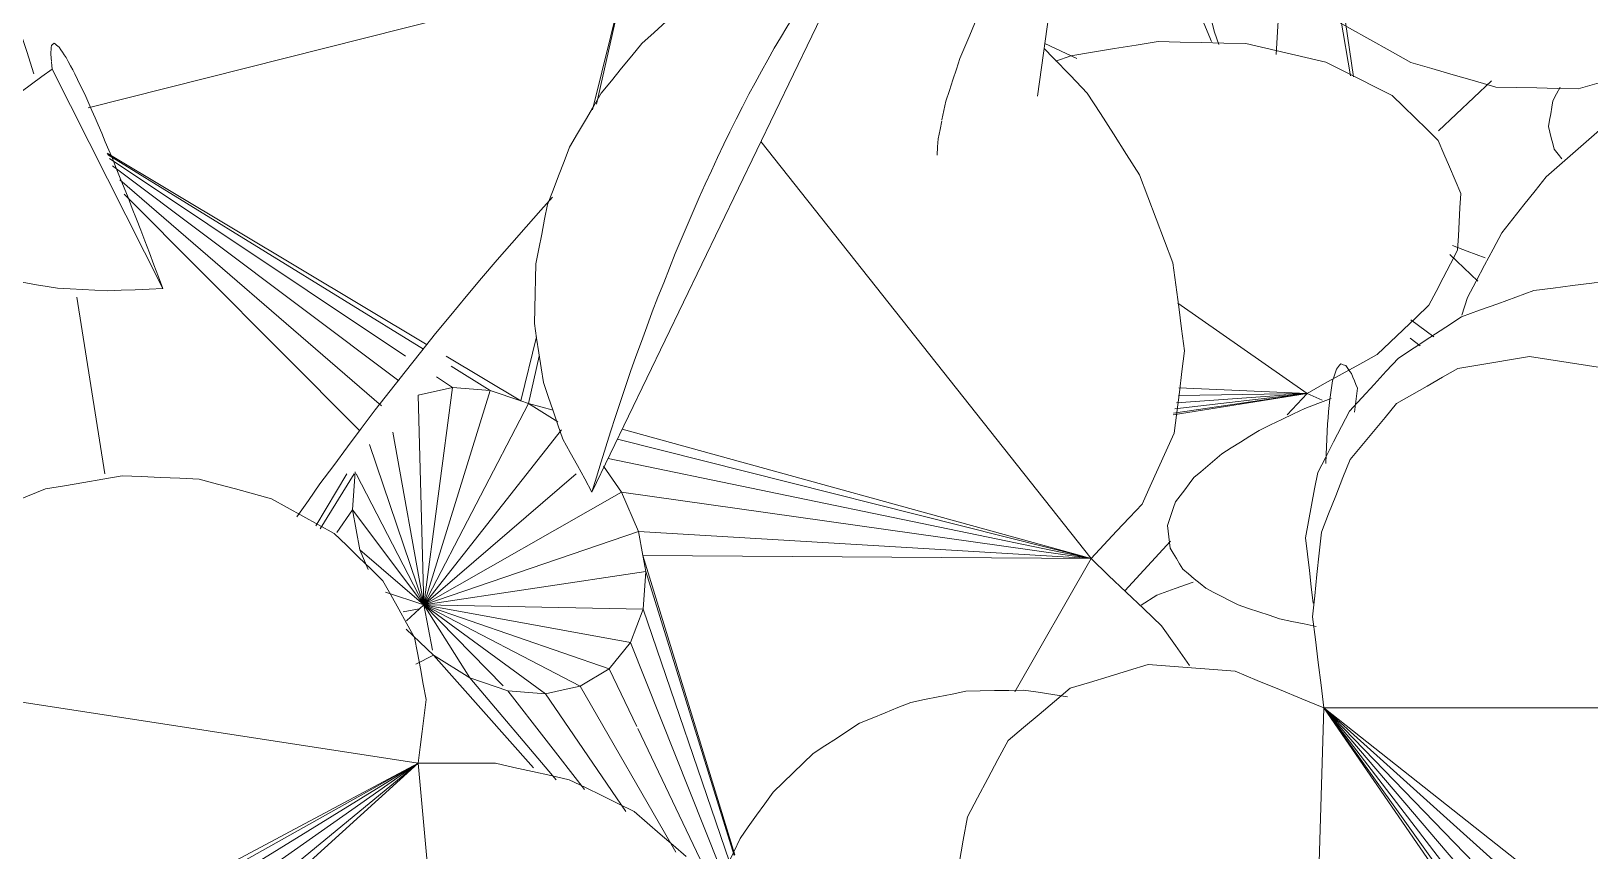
# Model space of a CAD drawing. Header units: metres. Extents: x -18.34 to -13.25, y -25.49 to -16.26.
# Drawn here: x -14.9916 to -14.8942, y -16.7014 to -16.6502 of the extents above; entities that cross this region are included whole.
import ezdxf

# ---------------------------------------------------------------- set-up
doc = ezdxf.new("R2010")
doc.units = ezdxf.units.M
doc.layers.add('Importações nas famílias', color=7, linetype='Continuous', lineweight=5)
doc.layers.add('Vegetação', color=7, linetype='Continuous', lineweight=5)

# ---------------------------------------------------------------- blocks, each defined once
blk = doc.blocks.new('Planta_pergolado_12200 - plantas pergolado_skp_Component_17-V1595-Pavimento 02 - Executivo')
at = {"layer": 'Importações nas famílias', "color": 9}
for p, q in [((0.165475, 0.149644), (0.164347, 0.148349)), ((0.164979, 0.15047), (0.165475, 0.149644)), ((0.165072, 0.141712), (0.165475, 0.149644)), ((0.165172, 0.141752), (0.165475, 0.149644)), ((0.165411, 0.141847), (0.165475, 0.149644)), ((0.165475, 0.149644), (0.17153, 0.14269)), ((0.166606, 0.142217), (0.165475, 0.149644)), ((0.166166, 0.142147), (0.165475, 0.149644)), ((0.165754, 0.141983), (0.165475, 0.149644)), ((0.157739, 0.140761), (0.155156, 0.137795)), ((0.186591, 0.138027), (0.186365, 0.13713))]:
    blk.add_line(p, q, dxfattribs=at)
at = {"layer": 'Importações nas famílias', "color": 9, "flags": 128}
for points in [[(0.172849, 0.159301), (0.173666, 0.159437), (0.174483, 0.159574), (0.1753, 0.15971), (0.176117, 0.159846)], [(0.176117, 0.159846), (0.176923, 0.159603), (0.17773, 0.15936), (0.178537, 0.159117), (0.179344, 0.158874)], [(0.169821, 0.157286), (0.170578, 0.15779), (0.171335, 0.158294), (0.172092, 0.158797), (0.172849, 0.159301)], [(0.179344, 0.158874), (0.180072, 0.158273), (0.1808, 0.157671), (0.181528, 0.15707), (0.182256, 0.156468)], [(0.167291, 0.153973), (0.167923, 0.154801), (0.168556, 0.155629), (0.169188, 0.156458), (0.169821, 0.157286)], [(0.182256, 0.156468), (0.182843, 0.15556), (0.18343, 0.154651), (0.184017, 0.153743), (0.184603, 0.152834)], [(0.165475, 0.149644), (0.165929, 0.150726), (0.166383, 0.151808), (0.166837, 0.152891), (0.167291, 0.153973)], [(0.184603, 0.152834), (0.184999, 0.151696), (0.185395, 0.150559), (0.18579, 0.149421), (0.186186, 0.148283)], [(0.186186, 0.148283), (0.186356, 0.147013), (0.186527, 0.145743), (0.186697, 0.144472), (0.186868, 0.143202)], [(0.186868, 0.143202), (0.186798, 0.141909), (0.186729, 0.140615), (0.18666, 0.139321), (0.186591, 0.138027)]]:
    blk.add_lwpolyline(points, dxfattribs=at)
blk = doc.blocks.new('Planta_pergolado_12200 - plantas pergolado_skp_Component_16-V1596-Pavimento 02 - Executivo')
blk.add_blockref('Planta_pergolado_12200 - plantas pergolado_skp_Component_17-V1595-Pavimento 02 - Executivo', (0, 0))
blk = doc.blocks.new('Planta_pergolado_12200 - plantas pergolado_skp_-V1602-Pavimento 02 - Executivo')
blk.add_blockref('Planta_pergolado_12200 - plantas pergolado_skp_Component_16-V1596-Pavimento 02 - Executivo', (0, 0))
blk = doc.blocks.new('Planta_pergolado_12200 - plantas pergolado_skp_-V1603-Pavimento 02 - Executivo')
at = {"rotation": 89.9999999999999}
blk.add_blockref('Planta_pergolado_12200 - plantas pergolado_skp_-V1602-Pavimento 02 - Executivo', (0.696245, 0.01573), dxfattribs=at)
blk = doc.blocks.new('Planta_pergolado_12200 - plantas pergolado_skp_Component_12-V1777-Pavimento 02 - Executivo')
at = {"layer": 'Importações nas famílias', "color": 9}
for p, q in [((0.103775, 0.081167), (0.103243, 0.081494)), ((0.103609, 0.081606), (0.104419, 0.081146)), ((0.103088, 0.077053), (0.10088, 0.080183))]:
    blk.add_line(p, q, dxfattribs=at)
at = {"layer": 'Importações nas famílias', "color": 9, "flags": 128}
for points in [[(0.106538, 0.079077), (0.105847, 0.0796), (0.105157, 0.080122), (0.104466, 0.080644), (0.103775, 0.081167)], [(0.104419, 0.081146), (0.105207, 0.080582), (0.105995, 0.080018), (0.106783, 0.079454), (0.107571, 0.07889)], [(0.108499, 0.077288), (0.107845, 0.077885), (0.107192, 0.078481), (0.106538, 0.079077)], [(0.107571, 0.07889), (0.108319, 0.078235), (0.108871, 0.07775)]]:
    blk.add_lwpolyline(points, dxfattribs=at)
blk = doc.blocks.new('Planta_pergolado_12200 - plantas pergolado_skp_Component_12-V1778-Pavimento 02 - Executivo')
at = {"layer": 'Importações nas famílias', "color": 9}
blk.add_line((0.114216, 0.078849), (0.108334, 0.088663), dxfattribs=at)
at = {"layer": 'Importações nas famílias', "color": 9, "flags": 128}
for points in [[(0.110707, 0.093122), (0.110484, 0.093433), (0.110262, 0.093743)], [(0.111093, 0.092364), (0.11091, 0.092722), (0.110707, 0.093122)], [(0.111522, 0.09152), (0.111318, 0.091921), (0.111114, 0.092321)], [(0.112256, 0.089575), (0.112072, 0.090061), (0.111889, 0.090547), (0.111706, 0.091034), (0.111522, 0.09152)], [(0.112898, 0.087308), (0.112738, 0.087875), (0.112577, 0.088441), (0.112416, 0.089008), (0.112256, 0.089575)], [(0.113443, 0.084745), (0.113307, 0.085386), (0.113171, 0.086027), (0.113035, 0.086667), (0.112898, 0.087308)], [(0.11809, 0.087487), (0.118394, 0.087096), (0.118697, 0.086706), (0.119, 0.086316), (0.119304, 0.085926)], [(0.119304, 0.085926), (0.11946, 0.085549), (0.119616, 0.085172), (0.119773, 0.084796), (0.119929, 0.084419)], [(0.113884, 0.081915), (0.113774, 0.082623), (0.113664, 0.08333), (0.113553, 0.084038), (0.113443, 0.084745)], [(0.119929, 0.084419), (0.119935, 0.084065), (0.11994, 0.08371), (0.119946, 0.083356), (0.119952, 0.083002)], [(0.119952, 0.083002), (0.119807, 0.082678), (0.119662, 0.082355), (0.119517, 0.082031), (0.119372, 0.081708)], [(0.114216, 0.078849), (0.114133, 0.079615), (0.11405, 0.080382), (0.113967, 0.081149), (0.113884, 0.081915)], [(0.119372, 0.081708), (0.119079, 0.081423), (0.118787, 0.081138), (0.118494, 0.080852), (0.118202, 0.080567)], [(0.118202, 0.080567), (0.117769, 0.080327), (0.117336, 0.080087), (0.116903, 0.079847), (0.11647, 0.079607)], [(0.11647, 0.079607), (0.115907, 0.079417), (0.115343, 0.079228), (0.11478, 0.079038), (0.114216, 0.078849)]]:
    blk.add_lwpolyline(points, dxfattribs=at)
blk = doc.blocks.new('Planta_pergolado_12200 - plantas pergolado_skp_Component_17-V1779-Pavimento 02 - Executivo')
at = {"layer": 'Importações nas famílias', "color": 9}
for p, q in [((0.115837, 0.12536), (0.116345, 0.125933)), ((0.120556, 0.087766), (0.120486, 0.086863)), ((0.120124, 0.08409), (0.120019, 0.083654))]:
    blk.add_line(p, q, dxfattribs=at)
at = {"layer": 'Importações nas famílias', "color": 9, "flags": 128}
for points in [[(0.122968, 0.125593), (0.123033, 0.124655), (0.123098, 0.123717)], [(0.123098, 0.123717), (0.123136, 0.122643), (0.123174, 0.12157), (0.123212, 0.120496), (0.12325, 0.119423)], [(0.12325, 0.119423), (0.123259, 0.118288), (0.123268, 0.117152), (0.123277, 0.116017), (0.123286, 0.114882)], [(0.123286, 0.114882), (0.123265, 0.113762), (0.123244, 0.112643), (0.123224, 0.111523), (0.123203, 0.110403)], [(0.123203, 0.110403), (0.123154, 0.109376), (0.123104, 0.108348), (0.123055, 0.10732), (0.123017, 0.106512)], [(0.120486, 0.086863), (0.120396, 0.08617), (0.120305, 0.085477), (0.120215, 0.084783), (0.120124, 0.08409)]]:
    blk.add_lwpolyline(points, dxfattribs=at)
blk = doc.blocks.new('Planta_pergolado_12200 - plantas pergolado_skp_Component_16-V1780-Pavimento 02 - Executivo')
for name in ['Planta_pergolado_12200 - plantas pergolado_skp_Component_17-V1779-Pavimento 02 - Executivo', 'Planta_pergolado_12200 - plantas pergolado_skp_Component_12-V1778-Pavimento 02 - Executivo', 'Planta_pergolado_12200 - plantas pergolado_skp_Component_12-V1777-Pavimento 02 - Executivo']:
    blk.add_blockref(name, (0, 0))
blk = doc.blocks.new('Planta_pergolado_12200 - plantas pergolado_skp_-V1797-Pavimento 02 - Executivo')
blk.add_blockref('Planta_pergolado_12200 - plantas pergolado_skp_Component_16-V1780-Pavimento 02 - Executivo', (0, 0))
blk = doc.blocks.new('Planta_pergolado_12200 - plantas pergolado_skp_-V1798-Pavimento 02 - Executivo')
at = {"xscale": 1.254472261797389, "yscale": 1.254472261797389, "zscale": 1.254472261797389, "rotation": 44.99999999999149}
blk.add_blockref('Planta_pergolado_12200 - plantas pergolado_skp_-V1797-Pavimento 02 - Executivo', (0.101937, -0.102346), dxfattribs=at)
blk = doc.blocks.new('Planta_pergolado_12200 - plantas pergolado_skp_-V1872-Pavimento 02 - Executivo')
at = {"rotation": 89.9999999999999}
blk.add_blockref('Planta_pergolado_12200 - plantas pergolado_skp_-V1798-Pavimento 02 - Executivo', (0.274037, 0.01573), dxfattribs=at)
blk = doc.blocks.new('Planta_pergolado_12200 - plantas pergolado_skp_Component_17-V1879-Pavimento 02 - Executivo')
at = {"layer": 'Importações nas famílias', "color": 9, "flags": 128}
for points in [[(-0.228309, -0.102847), (-0.228154, -0.104054), (-0.227999, -0.105261), (-0.227844, -0.106467), (-0.22769, -0.107674)], [(-0.22769, -0.107674), (-0.227277, -0.108808), (-0.226864, -0.109941), (-0.226452, -0.111075), (-0.226039, -0.112209)], [(-0.226039, -0.112209), (-0.225397, -0.113192), (-0.224754, -0.114175), (-0.224112, -0.115158), (-0.223469, -0.116141)], [(-0.223469, -0.116141), (-0.222641, -0.116907), (-0.221812, -0.117673), (-0.220984, -0.118439), (-0.220155, -0.119205)], [(-0.220155, -0.119205), (-0.219197, -0.119701), (-0.218239, -0.120197), (-0.217281, -0.120694), (-0.216323, -0.12119)], [(-0.216323, -0.12119), (-0.215301, -0.121383), (-0.214278, -0.121576), (-0.213256, -0.121769), (-0.212234, -0.121962)], [(-0.212234, -0.121962), (-0.211217, -0.121838), (-0.2102, -0.121714), (-0.209183, -0.121591), (-0.208166, -0.121467)]]:
    blk.add_lwpolyline(points, dxfattribs=at)
blk = doc.blocks.new('Planta_pergolado_12200 - plantas pergolado_skp_Component_16-V1880-Pavimento 02 - Executivo')
blk.add_blockref('Planta_pergolado_12200 - plantas pergolado_skp_Component_17-V1879-Pavimento 02 - Executivo', (0, 0))
blk = doc.blocks.new('Planta_pergolado_12200 - plantas pergolado_skp_Component_12-V1905-Pavimento 02 - Executivo')
at = {"layer": 'Importações nas famílias', "color": 9}
for p, q in [((-0.224787, -0.113923), (-0.225857, -0.11537)), ((-0.224237, -0.114794), (-0.224717, -0.115405))]:
    blk.add_line(p, q, dxfattribs=at)
blk = doc.blocks.new('Planta_pergolado_12200 - plantas pergolado_skp_Component_17-V1906-Pavimento 02 - Executivo')
at = {"layer": 'Importações nas famílias', "color": 9}
for p, q in [((-0.240789, -0.110329), (-0.237658, -0.113648)), ((-0.244645, -0.119738), (-0.2411, -0.119135)), ((-0.241038, -0.118959), (-0.244449, -0.119462)), ((-0.242183, -0.136255), (-0.243107, -0.138251))]:
    blk.add_line(p, q, dxfattribs=at)
at = {"layer": 'Importações nas famílias', "color": 9, "flags": 128}
blk.add_lwpolyline([(-0.230494, -0.112772), (-0.230147, -0.111841), (-0.229733, -0.110727)], dxfattribs=at)
blk = doc.blocks.new('Planta_pergolado_12200 - plantas pergolado_skp_Component_16-V1907-Pavimento 02 - Executivo')
for name in ['Planta_pergolado_12200 - plantas pergolado_skp_Component_17-V1906-Pavimento 02 - Executivo', 'Planta_pergolado_12200 - plantas pergolado_skp_Component_12-V1905-Pavimento 02 - Executivo']:
    blk.add_blockref(name, (0, 0))
blk = doc.blocks.new('Planta_pergolado_12200 - plantas pergolado_skp_-V1942-Pavimento 02 - Executivo')
for name in ['Planta_pergolado_12200 - plantas pergolado_skp_Component_16-V1880-Pavimento 02 - Executivo', 'Planta_pergolado_12200 - plantas pergolado_skp_Component_16-V1907-Pavimento 02 - Executivo']:
    blk.add_blockref(name, (0, 0))
blk = doc.blocks.new('Planta_pergolado_12200 - plantas pergolado_skp_-V2183-Pavimento 02 - Executivo')
blk.add_blockref('Planta_pergolado_12200 - plantas pergolado_skp_-V1942-Pavimento 02 - Executivo', (0, 0))
blk = doc.blocks.new('Planta_pergolado_12200 - plantas pergolado_skp_Component_12-V2191-Pavimento 02 - Executivo')
at = {"layer": 'Importações nas famílias', "color": 9}
blk.add_line((-0.251344, -0.149081), (-0.215092, -0.166559), dxfattribs=at)
at = {"layer": 'Importações nas famílias', "color": 9, "flags": 128}
for points in [[(-0.250017, -0.153142), (-0.250348, -0.152127), (-0.25068, -0.151112), (-0.251012, -0.150097), (-0.251344, -0.149081)], [(-0.251344, -0.149081), (-0.250937, -0.149445), (-0.25053, -0.149808), (-0.250123, -0.150171), (-0.249716, -0.150535)], [(-0.249716, -0.150535), (-0.249221, -0.150913), (-0.248806, -0.15123)], [(-0.248727, -0.15129), (-0.248232, -0.151668), (-0.247738, -0.152046)], [(-0.247738, -0.152046), (-0.247161, -0.152434), (-0.246585, -0.152822), (-0.246008, -0.15321), (-0.245432, -0.153598)], [(-0.248172, -0.156947), (-0.248633, -0.155996), (-0.249095, -0.155045), (-0.249556, -0.154093), (-0.250017, -0.153142)], [(-0.245432, -0.153598), (-0.24478, -0.153992), (-0.244128, -0.154386), (-0.243476, -0.154779), (-0.242824, -0.155173)], [(-0.242824, -0.155173), (-0.242103, -0.155569), (-0.241383, -0.155964), (-0.240663, -0.156359), (-0.239942, -0.156755)], [(-0.239942, -0.156755), (-0.239161, -0.157147), (-0.238381, -0.15754), (-0.2376, -0.157932), (-0.236819, -0.158325)], [(-0.245854, -0.160407), (-0.246433, -0.159542), (-0.247013, -0.158677), (-0.247593, -0.157812), (-0.248172, -0.156947)], [(-0.236819, -0.158325), (-0.235987, -0.15871), (-0.235154, -0.159095), (-0.234322, -0.159481), (-0.23349, -0.159866)], [(-0.243115, -0.163441), (-0.243799, -0.162682), (-0.244484, -0.161924), (-0.245169, -0.161165), (-0.245854, -0.160407)], [(-0.23349, -0.159866), (-0.232615, -0.16024), (-0.23174, -0.160613), (-0.230865, -0.160987), (-0.22999, -0.161361)], [(-0.22999, -0.161361), (-0.229083, -0.161719), (-0.228175, -0.162077), (-0.227268, -0.162435), (-0.22636, -0.162793)], [(-0.24002, -0.165977), (-0.240794, -0.165343), (-0.241568, -0.164709), (-0.242341, -0.164075), (-0.243115, -0.163441)], [(-0.22636, -0.162793), (-0.22543, -0.163131), (-0.2245, -0.16347), (-0.22357, -0.163808), (-0.222639, -0.164147)], [(-0.222639, -0.164147), (-0.221697, -0.164462), (-0.220754, -0.164777), (-0.219812, -0.165092), (-0.21887, -0.165407)], [(-0.21887, -0.165407), (-0.217925, -0.165695), (-0.216981, -0.165983), (-0.216037, -0.166271), (-0.215092, -0.166559)], [(-0.236643, -0.167956), (-0.237487, -0.167461), (-0.238332, -0.166966), (-0.239176, -0.166472), (-0.24002, -0.165977)], [(-0.215092, -0.166559), (-0.215921, -0.167015), (-0.21675, -0.16747), (-0.217579, -0.167926), (-0.218407, -0.168382)], [(-0.233061, -0.169332), (-0.233957, -0.168988), (-0.234852, -0.168644), (-0.235747, -0.1683), (-0.236643, -0.167956)], [(-0.218407, -0.168382), (-0.219292, -0.168684), (-0.220177, -0.168987), (-0.221061, -0.169289), (-0.221946, -0.169591)], [(-0.22936, -0.170072), (-0.230285, -0.169887), (-0.231211, -0.169702), (-0.232136, -0.169517), (-0.233061, -0.169332)], [(-0.225626, -0.170159), (-0.226559, -0.170138), (-0.227493, -0.170116), (-0.228426, -0.170094), (-0.22936, -0.170072)], [(-0.221946, -0.169591), (-0.222866, -0.169733), (-0.223786, -0.169875), (-0.224706, -0.170017), (-0.225626, -0.170159)]]:
    blk.add_lwpolyline(points, dxfattribs=at)
blk = doc.blocks.new('Planta_pergolado_12200 - plantas pergolado_skp_Component_12-V2192-Pavimento 02 - Executivo')
at = {"layer": 'Importações nas famílias', "color": 9}
blk.add_line((-0.241517, -0.200297), (-0.227805, -0.19338), dxfattribs=at)
at = {"layer": 'Importações nas famílias', "color": 9, "flags": 128}
for points in [[(-0.230783, -0.194505), (-0.230039, -0.194224), (-0.229294, -0.193943), (-0.22855, -0.193661), (-0.227805, -0.19338)], [(-0.227805, -0.19338), (-0.227772, -0.19425), (-0.227738, -0.19512), (-0.227705, -0.195991), (-0.227671, -0.196861)], [(-0.233501, -0.195562), (-0.232821, -0.195298), (-0.232142, -0.195034), (-0.231463, -0.19477), (-0.230783, -0.194505)], [(-0.235928, -0.196538), (-0.235321, -0.196294), (-0.234714, -0.19605), (-0.234108, -0.195806), (-0.233501, -0.195562)], [(-0.238038, -0.197423), (-0.23751, -0.197202), (-0.236983, -0.196981), (-0.236455, -0.19676), (-0.235928, -0.196538)], [(-0.239807, -0.198207), (-0.239364, -0.198011), (-0.238922, -0.197815), (-0.23848, -0.197619), (-0.238038, -0.197423)], [(-0.227671, -0.196861), (-0.22771, -0.197637), (-0.227749, -0.198412), (-0.227788, -0.199188), (-0.227827, -0.199964)], [(-0.241215, -0.198882), (-0.240863, -0.198713), (-0.240511, -0.198545), (-0.240159, -0.198376), (-0.239807, -0.198207)], [(-0.242892, -0.199872), (-0.242731, -0.199764), (-0.24257, -0.199655), (-0.242408, -0.199547), (-0.242247, -0.199439)], [(-0.242247, -0.199439), (-0.241989, -0.199299), (-0.241731, -0.19916), (-0.241473, -0.199021), (-0.241215, -0.198882)], [(-0.243142, -0.200177), (-0.243079, -0.200101), (-0.243017, -0.200025), (-0.242954, -0.199948), (-0.242892, -0.199872)], [(-0.242994, -0.200351), (-0.243031, -0.200308), (-0.243068, -0.200264), (-0.243105, -0.200221), (-0.243142, -0.200177)], [(-0.24245, -0.200391), (-0.242586, -0.200381), (-0.242722, -0.200371), (-0.242858, -0.200361), (-0.242994, -0.200351)], [(-0.241984, -0.200344), (-0.242217, -0.200367), (-0.24245, -0.200391)], [(-0.241517, -0.200297), (-0.24175, -0.20032), (-0.241956, -0.200341)], [(-0.239627, -0.202892), (-0.2401, -0.202243), (-0.240572, -0.201595), (-0.241045, -0.200946), (-0.241517, -0.200297)], [(-0.227827, -0.199964), (-0.227938, -0.200627), (-0.228048, -0.20129), (-0.228159, -0.201953), (-0.228269, -0.202616)], [(-0.228269, -0.202616), (-0.228448, -0.203151), (-0.228628, -0.203685), (-0.228807, -0.20422), (-0.228987, -0.204755)], [(-0.237747, -0.204968), (-0.238217, -0.204449), (-0.238687, -0.20393), (-0.239157, -0.203411), (-0.239627, -0.202892)], [(-0.23592, -0.206475), (-0.236377, -0.206099), (-0.236833, -0.205722), (-0.23729, -0.205345), (-0.237747, -0.204968)], [(-0.228987, -0.204755), (-0.229231, -0.205149), (-0.229475, -0.205543), (-0.229719, -0.205937), (-0.229963, -0.20633)], [(-0.234189, -0.207379), (-0.234622, -0.207153), (-0.235055, -0.206927), (-0.235487, -0.206701), (-0.23592, -0.206475)], [(-0.229963, -0.20633), (-0.230266, -0.206574), (-0.230569, -0.206818), (-0.230872, -0.207062), (-0.231175, -0.207306)], [(-0.232595, -0.207658), (-0.232994, -0.207589), (-0.233392, -0.207519), (-0.233791, -0.207449), (-0.234189, -0.207379)], [(-0.231175, -0.207306), (-0.23153, -0.207394), (-0.231885, -0.207482), (-0.23224, -0.20757), (-0.232595, -0.207658)]]:
    blk.add_lwpolyline(points, dxfattribs=at)
blk = doc.blocks.new('Planta_pergolado_12200 - plantas pergolado_skp_Component_12-V2193-Pavimento 02 - Executivo')
at = {"layer": 'Importações nas famílias', "color": 9}
blk.add_line((-0.191439, -0.143614), (-0.189474, -0.150136), dxfattribs=at)
at = {"layer": 'Importações nas famílias', "color": 9, "flags": 128}
for points in [[(-0.202731, -0.139592), (-0.202592, -0.138675), (-0.202453, -0.137757), (-0.202314, -0.136839)], [(-0.20266, -0.14319), (-0.202678, -0.142291), (-0.202696, -0.141391), (-0.202713, -0.140492), (-0.202731, -0.139592)], [(-0.201964, -0.146631), (-0.202138, -0.145771), (-0.202312, -0.144911), (-0.202486, -0.14405), (-0.20266, -0.14319)], [(-0.190263, -0.144177), (-0.190064, -0.144818), (-0.189817, -0.145615), (-0.189569, -0.146412)], [(-0.200659, -0.149834), (-0.200985, -0.149034), (-0.201311, -0.148233), (-0.201638, -0.147432), (-0.201964, -0.146631)], [(-0.189569, -0.146412), (-0.189353, -0.147155), (-0.189136, -0.147898), (-0.18892, -0.148641)], [(-0.198775, -0.152725), (-0.199246, -0.152002), (-0.199717, -0.15128), (-0.200188, -0.150557), (-0.200659, -0.149834)], [(-0.196357, -0.155234), (-0.196962, -0.154607), (-0.197566, -0.15398), (-0.19817, -0.153352), (-0.198775, -0.152725)], [(-0.193462, -0.157305), (-0.194186, -0.156787), (-0.194909, -0.15627), (-0.195633, -0.155752), (-0.196357, -0.155234)], [(-0.191809, -0.158096), (-0.192635, -0.1577), (-0.193462, -0.157305)]]:
    blk.add_lwpolyline(points, dxfattribs=at)
blk = doc.blocks.new('Planta_pergolado_12200 - plantas pergolado_skp_Component_17-V2194-Pavimento 02 - Executivo')
at = {"layer": 'Importações nas famílias', "color": 9}
for p, q in [((-0.183809, -0.176094), (-0.198165, -0.177435)), ((-0.203721, -0.213559), (-0.198165, -0.177435)), ((-0.184502, -0.199631), (-0.198165, -0.177435)), ((-0.198165, -0.177435), (-0.184502, -0.201816)), ((-0.184037, -0.197552), (-0.198165, -0.177435)), ((-0.183141, -0.19572), (-0.198165, -0.177435)), ((-0.182381, -0.194845), (-0.198165, -0.177435)), ((-0.198165, -0.177435), (-0.184039, -0.203958))]:
    blk.add_line(p, q, dxfattribs=at)
at = {"layer": 'Importações nas famílias', "color": 9, "flags": 128}
for points in [[(-0.192336, -0.16068), (-0.193039, -0.161489), (-0.193741, -0.162298), (-0.194444, -0.163108), (-0.195147, -0.163917)], [(-0.195147, -0.163917), (-0.195644, -0.164933), (-0.19614, -0.165948), (-0.196637, -0.166964), (-0.197134, -0.167979)], [(-0.197134, -0.167979), (-0.197392, -0.169132), (-0.197649, -0.170285), (-0.197906, -0.171437), (-0.198164, -0.17259)], [(-0.198164, -0.17259), (-0.198164, -0.173801), (-0.198164, -0.175012), (-0.198165, -0.176224), (-0.198165, -0.177435)], [(-0.202133, -0.176915), (-0.203105, -0.177102), (-0.204076, -0.177288), (-0.205048, -0.177475), (-0.20602, -0.177662)], [(-0.198165, -0.177435), (-0.199157, -0.177305), (-0.200149, -0.177175), (-0.201141, -0.177045), (-0.202133, -0.176915)], [(-0.20602, -0.177662), (-0.206905, -0.178152), (-0.20779, -0.178643), (-0.208676, -0.179133), (-0.209561, -0.179624)], [(-0.209561, -0.179624), (-0.210299, -0.180384), (-0.211038, -0.181145), (-0.211776, -0.181906), (-0.212515, -0.182667)], [(-0.212515, -0.182667), (-0.213056, -0.183647), (-0.213597, -0.184626), (-0.214138, -0.185606), (-0.21468, -0.186585)], [(-0.21468, -0.186585), (-0.214987, -0.187717), (-0.215294, -0.188848), (-0.215601, -0.189979), (-0.215909, -0.191111)], [(-0.215909, -0.191111), (-0.215961, -0.192317), (-0.216013, -0.193523), (-0.216065, -0.194729), (-0.216118, -0.195935)], [(-0.216118, -0.195935), (-0.215911, -0.197133), (-0.215705, -0.198332), (-0.215499, -0.199531), (-0.215292, -0.200729)], [(-0.215292, -0.200729), (-0.214842, -0.201839), (-0.214391, -0.202948), (-0.21394, -0.204058), (-0.213489, -0.205167)]]:
    blk.add_lwpolyline(points, dxfattribs=at)
blk = doc.blocks.new('Planta_pergolado_12200 - plantas pergolado_skp_Component_16-V2195-Pavimento 02 - Executivo')
for name in ['Planta_pergolado_12200 - plantas pergolado_skp_Component_12-V2193-Pavimento 02 - Executivo', 'Planta_pergolado_12200 - plantas pergolado_skp_Component_12-V2191-Pavimento 02 - Executivo', 'Planta_pergolado_12200 - plantas pergolado_skp_Component_17-V2194-Pavimento 02 - Executivo', 'Planta_pergolado_12200 - plantas pergolado_skp_Component_12-V2192-Pavimento 02 - Executivo']:
    blk.add_blockref(name, (0, 0))
blk = doc.blocks.new('Planta_pergolado_12200 - plantas pergolado_skp_Component_12-V2201-Pavimento 02 - Executivo')
at = {"layer": 'Importações nas famílias', "color": 9, "flags": 128}
for points in [[(-0.23953, -0.106488), (-0.239963, -0.106262), (-0.240396, -0.106036)], [(-0.23591, -0.105927), (-0.236213, -0.106171), (-0.236517, -0.106415)], [(-0.237936, -0.106767), (-0.238335, -0.106697), (-0.238733, -0.106628), (-0.239132, -0.106558), (-0.23953, -0.106488)], [(-0.236517, -0.106415), (-0.236871, -0.106503), (-0.237226, -0.106591), (-0.237581, -0.106679), (-0.237936, -0.106767)]]:
    blk.add_lwpolyline(points, dxfattribs=at)
blk = doc.blocks.new('Planta_pergolado_12200 - plantas pergolado_skp_Component_17-V2202-Pavimento 02 - Executivo')
at = {"layer": 'Importações nas famílias', "color": 9}
blk.add_line((-0.208667, -0.131247), (-0.208043, -0.13223), dxfattribs=at)
at = {"layer": 'Importações nas famílias', "color": 9, "flags": 128}
blk.add_lwpolyline([(-0.209475, -0.12898), (-0.209071, -0.130113), (-0.208667, -0.131247)], dxfattribs=at)
blk = doc.blocks.new('Planta_pergolado_12200 - plantas pergolado_skp_Component_16-V2203-Pavimento 02 - Executivo')
for name in ['Planta_pergolado_12200 - plantas pergolado_skp_Component_12-V2201-Pavimento 02 - Executivo', 'Planta_pergolado_12200 - plantas pergolado_skp_Component_17-V2202-Pavimento 02 - Executivo']:
    blk.add_blockref(name, (0, 0))
blk = doc.blocks.new('Planta_pergolado_12200 - plantas pergolado_skp_Component_12-V2209-Pavimento 02 - Executivo')
at = {"layer": 'Importações nas famílias', "color": 9}
for p, q in [((-0.221585, -0.118705), (-0.220099, -0.118883)), ((-0.217446, -0.120668), (-0.21688, -0.120677))]:
    blk.add_line(p, q, dxfattribs=at)
at = {"layer": 'Importações nas famílias', "color": 9, "flags": 128}
for points in [[(-0.221585, -0.118705), (-0.221815, -0.1188), (-0.222044, -0.118896), (-0.222273, -0.118992), (-0.222503, -0.119088)], [(-0.22301, -0.119439), (-0.223033, -0.119517), (-0.223056, -0.119596), (-0.223079, -0.119674), (-0.223102, -0.119753)], [(-0.223102, -0.119753), (-0.223021, -0.119821), (-0.222939, -0.11989), (-0.222858, -0.119958), (-0.222777, -0.120027)], [(-0.222503, -0.119088), (-0.22263, -0.119176), (-0.222757, -0.119263), (-0.222884, -0.119351), (-0.22301, -0.119439)], [(-0.222777, -0.120027), (-0.222592, -0.120085), (-0.222407, -0.120142), (-0.222223, -0.1202), (-0.222038, -0.120258)], [(-0.222038, -0.120258), (-0.221752, -0.120304), (-0.221466, -0.12035), (-0.22118, -0.120397), (-0.220894, -0.120443)], [(-0.22032, -0.122004), (-0.220636, -0.121179), (-0.220951, -0.120359)], [(-0.220894, -0.120443), (-0.22051, -0.120477), (-0.220126, -0.120511), (-0.219742, -0.120546), (-0.219358, -0.12058)], [(-0.219358, -0.12058), (-0.21888, -0.120602), (-0.218402, -0.120624), (-0.217924, -0.120646), (-0.217446, -0.120668)], [(-0.206694, -0.121282), (-0.206859, -0.122049), (-0.207025, -0.122816), (-0.207191, -0.123583)], [(-0.218946, -0.124851), (-0.219289, -0.124139), (-0.219633, -0.123427), (-0.219977, -0.122715), (-0.22032, -0.122004)], [(-0.207191, -0.123583), (-0.207406, -0.124227), (-0.207622, -0.124872), (-0.207837, -0.125516), (-0.208052, -0.126161)], [(-0.217494, -0.12718), (-0.217857, -0.126598), (-0.21822, -0.126015), (-0.218583, -0.125433), (-0.218946, -0.124851)], [(-0.208052, -0.126161), (-0.208312, -0.126668), (-0.208572, -0.127176), (-0.208832, -0.127683), (-0.209092, -0.12819)], [(-0.215999, -0.128935), (-0.216373, -0.128496), (-0.216747, -0.128058), (-0.21712, -0.127619), (-0.217494, -0.12718)], [(-0.209092, -0.12819), (-0.209391, -0.128548), (-0.209689, -0.128906), (-0.209987, -0.129264), (-0.210286, -0.129622)], [(-0.214496, -0.130077), (-0.214872, -0.129791), (-0.215247, -0.129506), (-0.215623, -0.129221), (-0.215999, -0.128935)], [(-0.21302, -0.130577), (-0.213389, -0.130452), (-0.213758, -0.130327), (-0.214127, -0.130202), (-0.214496, -0.130077)], [(-0.211605, -0.130424), (-0.211959, -0.130462), (-0.212313, -0.130501), (-0.212666, -0.130539), (-0.21302, -0.130577)], [(-0.210286, -0.129622), (-0.210616, -0.129823), (-0.210946, -0.130023), (-0.211275, -0.130224), (-0.211605, -0.130424)]]:
    blk.add_lwpolyline(points, dxfattribs=at)
blk = doc.blocks.new('Planta_pergolado_12200 - plantas pergolado_skp_Component_16-V2211-Pavimento 02 - Executivo')
blk.add_blockref('Planta_pergolado_12200 - plantas pergolado_skp_Component_12-V2209-Pavimento 02 - Executivo', (0, 0))
blk = doc.blocks.new('Planta_pergolado_12200 - plantas pergolado_skp_Component_12-V2236-Pavimento 02 - Executivo')
at = {"layer": 'Importações nas famílias', "color": 9}
for p, q in [((-0.229667, -0.0919), (-0.229253, -0.092765)), ((-0.227975, -0.092903), (-0.226891, -0.095212)), ((-0.226148, -0.11219), (-0.227259, -0.111826))]:
    blk.add_line(p, q, dxfattribs=at)
at = {"layer": 'Importações nas famílias', "color": 9, "flags": 128}
for points in [[(-0.229253, -0.092765), (-0.228751, -0.093777), (-0.228249, -0.094789), (-0.227747, -0.095801), (-0.227291, -0.096722)], [(-0.237706, -0.103576), (-0.238269, -0.102618), (-0.238831, -0.101661), (-0.239394, -0.100704), (-0.239956, -0.099747)], [(-0.234792, -0.106915), (-0.23552, -0.10608), (-0.236249, -0.105246), (-0.236978, -0.104411), (-0.237706, -0.103576)], [(-0.231282, -0.109687), (-0.23216, -0.108994), (-0.233037, -0.108301), (-0.233914, -0.107608), (-0.234792, -0.106915)], [(-0.227259, -0.111826), (-0.228265, -0.111292), (-0.229271, -0.110757), (-0.230276, -0.110222), (-0.231282, -0.109687)]]:
    blk.add_lwpolyline(points, dxfattribs=at)
blk = doc.blocks.new('Planta_pergolado_12200 - plantas pergolado_skp_Component_17-V2239-Pavimento 02 - Executivo')
at = {"layer": 'Importações nas famílias', "color": 9}
for p, q in [((-0.236996, -0.155999), (-0.210946, -0.135363)), ((-0.210946, -0.135363), (-0.219019, -0.164666)), ((-0.210946, -0.135363), (-0.218401, -0.164964)), ((-0.217191, -0.165547), (-0.210946, -0.135363)), ((-0.215092, -0.164705), (-0.210946, -0.135363)), ((-0.212636, -0.163655), (-0.210946, -0.135363)), ((-0.21114, -0.163382), (-0.210946, -0.135363)), ((-0.202612, -0.140136), (-0.210946, -0.135363)), ((-0.192448, -0.157639), (-0.21114, -0.163382)), ((-0.192396, -0.157676), (-0.210141, -0.163199)), ((-0.192001, -0.157959), (-0.207778, -0.163368)), ((-0.191695, -0.158558), (-0.205707, -0.16415)), ((-0.191738, -0.159582), (-0.200322, -0.163696)), ((-0.192617, -0.161322), (-0.202977, -0.167302)), ((-0.212636, -0.163655), (-0.215092, -0.164705)), ((-0.21114, -0.163382), (-0.212636, -0.163655)), ((-0.20806, -0.17708), (-0.212636, -0.163655)), ((-0.210141, -0.163199), (-0.21114, -0.163382)), ((-0.207778, -0.163368), (-0.210141, -0.163199)), ((-0.210141, -0.163199), (-0.20806, -0.17708)), ((-0.20806, -0.17708), (-0.207778, -0.163368)), ((-0.205707, -0.16415), (-0.207778, -0.163368)), ((-0.239321, -0.166276), (-0.247594, -0.164394)), ((-0.247594, -0.164394), (-0.238966, -0.166524)), ((-0.239093, -0.198054), (-0.247594, -0.164394)), ((-0.205707, -0.16415), (-0.20806, -0.17708)), ((-0.204069, -0.165492), (-0.205707, -0.16415)), ((-0.200453, -0.163759), (-0.204069, -0.165492)), ((-0.195157, -0.164452), (-0.202503, -0.169457)), ((-0.215092, -0.164705), (-0.216727, -0.165847)), ((-0.20806, -0.17708), (-0.215092, -0.164705)), ((-0.204069, -0.165492), (-0.20806, -0.17708)), ((-0.202977, -0.167302), (-0.204069, -0.165492)), ((-0.20806, -0.17708), (-0.216244, -0.167554)), ((-0.20806, -0.17708), (-0.202977, -0.167302)), ((-0.202787, -0.168165), (-0.202977, -0.167302)), ((-0.196514, -0.167023), (-0.202682, -0.171811)), ((-0.20806, -0.17708), (-0.218983, -0.168459)), ((-0.202503, -0.169457), (-0.202787, -0.168165)), ((-0.219492, -0.168684), (-0.220634, -0.170529)), ((-0.220209, -0.168987), (-0.220634, -0.170529)), ((-0.202503, -0.169457), (-0.20806, -0.17708)), ((-0.197132, -0.168799), (-0.2035, -0.174202)), ((-0.202682, -0.171811), (-0.202503, -0.169457)), ((-0.224798, -0.170022), (-0.220798, -0.17101)), ((-0.220634, -0.170529), (-0.223591, -0.169856)), ((-0.204902, -0.176468), (-0.197878, -0.170215)), ((-0.220798, -0.17101), (-0.223591, -0.175675)), ((-0.220798, -0.17101), (-0.221452, -0.17292)), ((-0.220634, -0.170529), (-0.220798, -0.17101)), ((-0.20806, -0.17708), (-0.220634, -0.170529)), ((-0.20806, -0.17708), (-0.202987, -0.17211)), ((-0.2035, -0.174202), (-0.202682, -0.171811)), ((-0.221452, -0.17292), (-0.222956, -0.17536)), ((-0.221452, -0.17292), (-0.221631, -0.175274)), ((-0.20806, -0.17708), (-0.221452, -0.17292)), ((-0.20806, -0.17708), (-0.2035, -0.174202)), ((-0.204902, -0.176468), (-0.2035, -0.174202)), ((-0.221631, -0.175274), (-0.222305, -0.176285)), ((-0.20806, -0.17708), (-0.221631, -0.175274)), ((-0.221631, -0.175274), (-0.221158, -0.177429)), ((-0.2243, -0.176861), (-0.236277, -0.196872)), ((-0.224021, -0.177088), (-0.236189, -0.196835)), ((-0.20806, -0.17708), (-0.221158, -0.177429)), ((-0.20806, -0.17708), (-0.218834, -0.179018)), ((-0.20806, -0.17708), (-0.218071, -0.180461)), ((-0.20806, -0.17708), (-0.216244, -0.181305)), ((-0.20806, -0.17708), (-0.213993, -0.181532)), ((-0.20806, -0.17708), (-0.211498, -0.181076)), ((-0.20806, -0.17708), (-0.208854, -0.179463)), ((-0.20806, -0.17708), (-0.205224, -0.176531)), ((-0.207061, -0.178163), (-0.20806, -0.17708)), ((-0.206536, -0.178185), (-0.204902, -0.176468)), ((-0.204902, -0.176468), (-0.204349, -0.17757)), ((-0.223591, -0.178214), (-0.235931, -0.196727)), ((-0.222052, -0.178623), (-0.235472, -0.196534)), ((-0.220479, -0.179718), (-0.23461, -0.196069)), ((-0.218921, -0.181073), (-0.233709, -0.195795)), ((-0.211498, -0.181076), (-0.213993, -0.181532)), ((-0.210262, -0.180548), (-0.211498, -0.181076)), ((-0.213993, -0.181532), (-0.216356, -0.181363)), ((-0.216244, -0.181433), (-0.21281, -0.183556)), ((-0.213, -0.183815), (-0.216244, -0.181882)), ((-0.213993, -0.181532), (-0.212571, -0.182514)), ((-0.227263, -0.198758), (-0.216244, -0.197013))]:
    blk.add_line(p, q, dxfattribs=at)
at = {"layer": 'Importações nas famílias', "color": 9, "flags": 128}
for points in [[(-0.223916, -0.129515), (-0.225292, -0.129699), (-0.226668, -0.129883), (-0.228044, -0.130067), (-0.229419, -0.130251)], [(-0.218777, -0.130166), (-0.220062, -0.130003), (-0.221346, -0.129841), (-0.222631, -0.129678), (-0.223916, -0.129515)], [(-0.20426, -0.129215), (-0.205507, -0.130087), (-0.206754, -0.130958)], [(-0.229419, -0.130251), (-0.230793, -0.13077), (-0.232166, -0.131288), (-0.23354, -0.131807), (-0.234913, -0.132325)], [(-0.214353, -0.132161), (-0.215459, -0.131662), (-0.216565, -0.131164), (-0.217671, -0.130665), (-0.218777, -0.130166)], [(-0.206754, -0.130958), (-0.207802, -0.132059), (-0.20885, -0.13316), (-0.209898, -0.134262), (-0.210946, -0.135363)], [(-0.234913, -0.132325), (-0.23619, -0.133143), (-0.237467, -0.13396), (-0.238745, -0.134778), (-0.240022, -0.135595)], [(-0.210946, -0.135363), (-0.211798, -0.134563), (-0.21265, -0.133762), (-0.213502, -0.132962), (-0.214353, -0.132161)], [(-0.240022, -0.135595), (-0.241116, -0.136656), (-0.24221, -0.137717), (-0.242804, -0.138293)], [(-0.243993, -0.202347), (-0.242612, -0.201894), (-0.24123, -0.20144)]]:
    blk.add_lwpolyline(points, dxfattribs=at)
blk = doc.blocks.new('Planta_pergolado_12200 - plantas pergolado_skp_Component_16-V2240-Pavimento 02 - Executivo')
for name in ['Planta_pergolado_12200 - plantas pergolado_skp_Component_12-V2236-Pavimento 02 - Executivo', 'Planta_pergolado_12200 - plantas pergolado_skp_Component_17-V2239-Pavimento 02 - Executivo']:
    blk.add_blockref(name, (0, 0))
blk = doc.blocks.new('Planta_pergolado_12200 - plantas pergolado_skp_Component_17-V2247-Pavimento 02 - Executivo')
at = {"layer": 'Importações nas famílias', "color": 9, "flags": 128}
for points in [[(-0.24029, -0.104907), (-0.240623, -0.103744), (-0.240956, -0.102582), (-0.241289, -0.101419), (-0.241622, -0.100256)], [(-0.240396, -0.110066), (-0.240369, -0.108777), (-0.240343, -0.107487), (-0.240316, -0.106197), (-0.24029, -0.104907)], [(-0.241933, -0.115381), (-0.241549, -0.114053), (-0.241165, -0.112724), (-0.24078, -0.111395), (-0.240396, -0.110066)], [(-0.244798, -0.120491), (-0.244082, -0.119213), (-0.243366, -0.117936), (-0.24265, -0.116659), (-0.241933, -0.115381)]]:
    blk.add_lwpolyline(points, dxfattribs=at)
blk = doc.blocks.new('Planta_pergolado_12200 - plantas pergolado_skp_Component_16-V2248-Pavimento 02 - Executivo')
blk.add_blockref('Planta_pergolado_12200 - plantas pergolado_skp_Component_17-V2247-Pavimento 02 - Executivo', (0, 0))
blk = doc.blocks.new('Planta_pergolado_12200 - plantas pergolado_skp_-V2249-Pavimento 02 - Executivo')
at = {"layer": 'Importações nas famílias', "color": 9}
blk.add_line((-0.228272, -0.111181), (-0.229948, -0.112928), dxfattribs=at)
for name in ['Planta_pergolado_12200 - plantas pergolado_skp_Component_16-V2248-Pavimento 02 - Executivo', 'Planta_pergolado_12200 - plantas pergolado_skp_Component_16-V2240-Pavimento 02 - Executivo']:
    blk.add_blockref(name, (0, 0))
blk = doc.blocks.new('Planta_pergolado_12200 - plantas pergolado_skp_-V2250-Pavimento 02 - Executivo')
for name in ['Planta_pergolado_12200 - plantas pergolado_skp_-V2249-Pavimento 02 - Executivo', 'Planta_pergolado_12200 - plantas pergolado_skp_Component_16-V2203-Pavimento 02 - Executivo', 'Planta_pergolado_12200 - plantas pergolado_skp_Component_16-V2211-Pavimento 02 - Executivo', 'Planta_pergolado_12200 - plantas pergolado_skp_Component_16-V2195-Pavimento 02 - Executivo']:
    blk.add_blockref(name, (0, 0))
blk = doc.blocks.new('Planta_pergolado_12200 - plantas pergolado_skp_Component_17-V2398-Pavimento 02 - Executivo')
at = {"layer": 'Importações nas famílias', "color": 9}
for p, q in [((-0.201609, -0.09133), (-0.201624, -0.1208)), ((-0.182804, -0.096985), (-0.201624, -0.1208)), ((-0.181693, -0.098637), (-0.201624, -0.1208)), ((-0.201624, -0.1208), (-0.181323, -0.101122)), ((-0.201624, -0.1208), (-0.180538, -0.102817)), ((-0.17999, -0.104178), (-0.201624, -0.1208)), ((-0.179933, -0.105297), (-0.201624, -0.1208)), ((-0.201624, -0.1208), (-0.179441, -0.105538)), ((-0.159879, -0.122135), (-0.201624, -0.1208))]:
    blk.add_line(p, q, dxfattribs=at)
at = {"layer": 'Importações nas famílias', "color": 9, "flags": 128}
for points in [[(-0.223564, -0.107948), (-0.223377, -0.106739), (-0.223189, -0.105531), (-0.223002, -0.104322), (-0.222814, -0.103114)], [(-0.222819, -0.112431), (-0.223005, -0.11131), (-0.223192, -0.110189), (-0.223378, -0.109069), (-0.223564, -0.107948)], [(-0.220628, -0.116258), (-0.221176, -0.115301), (-0.221724, -0.114344), (-0.222271, -0.113388), (-0.222819, -0.112431)], [(-0.217142, -0.119168), (-0.218014, -0.11844), (-0.218885, -0.117713), (-0.219757, -0.116985), (-0.220628, -0.116258)], [(-0.212597, -0.120962), (-0.213734, -0.120514), (-0.21487, -0.120065), (-0.216006, -0.119616), (-0.217142, -0.119168)], [(-0.201624, -0.1208), (-0.203044, -0.12098), (-0.204464, -0.12116), (-0.205884, -0.121339), (-0.207305, -0.121519)], [(-0.203909, -0.126355), (-0.203338, -0.124967), (-0.202767, -0.123578), (-0.202195, -0.122189), (-0.201624, -0.1208)], [(-0.207305, -0.121519), (-0.208628, -0.12138), (-0.209951, -0.121241), (-0.211274, -0.121102), (-0.212597, -0.120962)], [(-0.204327, -0.131799), (-0.204222, -0.130438), (-0.204118, -0.129077), (-0.204014, -0.127716), (-0.203909, -0.126355)], [(-0.202841, -0.136667), (-0.203212, -0.13545), (-0.203584, -0.134233), (-0.203955, -0.133016), (-0.204327, -0.131799)], [(-0.199579, -0.140542), (-0.200394, -0.139574), (-0.20121, -0.138605), (-0.202025, -0.137636), (-0.202841, -0.136667)], [(-0.194819, -0.143094), (-0.196009, -0.142456), (-0.197199, -0.141818), (-0.198389, -0.14118), (-0.199579, -0.140542)], [(-0.188969, -0.144105), (-0.190431, -0.143852), (-0.191894, -0.1436), (-0.193357, -0.143347), (-0.194819, -0.143094)]]:
    blk.add_lwpolyline(points, dxfattribs=at)
blk = doc.blocks.new('Planta_pergolado_12200 - plantas pergolado_skp_Component_16-V2399-Pavimento 02 - Executivo')
blk.add_blockref('Planta_pergolado_12200 - plantas pergolado_skp_Component_17-V2398-Pavimento 02 - Executivo', (0, 0))
blk = doc.blocks.new('Planta_pergolado_12200 - plantas pergolado_skp_-V2409-Pavimento 02 - Executivo')
blk.add_blockref('Planta_pergolado_12200 - plantas pergolado_skp_Component_16-V2399-Pavimento 02 - Executivo', (0, 0))
blk = doc.blocks.new('Planta_pergolado_12200 - plantas pergolado_skp_-V2410-Pavimento 02 - Executivo')
blk.add_blockref('Planta_pergolado_12200 - plantas pergolado_skp_-V2409-Pavimento 02 - Executivo', (0, 0))
blk = doc.blocks.new('Planta_pergolado_12200 - plantas pergolado_skp_-V2476-Pavimento 02 - Executivo')
for name in ['Planta_pergolado_12200 - plantas pergolado_skp_-V2410-Pavimento 02 - Executivo', 'Planta_pergolado_12200 - plantas pergolado_skp_-V2250-Pavimento 02 - Executivo']:
    blk.add_blockref(name, (0, 0))
blk = doc.blocks.new('Planta_pergolado_12200 - Planta_pergolado_12200-V2477-Pavimento 02 - Executivo')
at = {"xscale": 1.068436298615139, "yscale": 1.068436298615139, "zscale": -1.068436298615139, "rotation": 96.20000000000395}
blk.add_blockref('Planta_pergolado_12200 - plantas pergolado_skp_-V1872-Pavimento 02 - Executivo', (-0.073046, -0.337289), dxfattribs=at)
at = {"extrusion": (0, 0, -1), "xscale": 1.068436298615139, "yscale": 1.068436298615139, "zscale": -1.068436298615139, "rotation": 263.7999999999961}
blk.add_blockref('Planta_pergolado_12200 - plantas pergolado_skp_-V1603-Pavimento 02 - Executivo', (0.091864, 0.479646), dxfattribs=at)
for name in ['Planta_pergolado_12200 - plantas pergolado_skp_-V2476-Pavimento 02 - Executivo', 'Planta_pergolado_12200 - plantas pergolado_skp_-V2183-Pavimento 02 - Executivo']:
    blk.add_blockref(name, (0, 0))

msp = doc.modelspace()

# ---------------------------------------------------------------- block references
at = {"layer": 'Vegetação', "color": 9, "rotation": 270.0000000000001}
msp.add_blockref('Planta_pergolado_12200 - Planta_pergolado_12200-V2477-Pavimento 02 - Executivo', (-14.79, -16.894101), dxfattribs=at)

doc.saveas('drawing.dxf')
